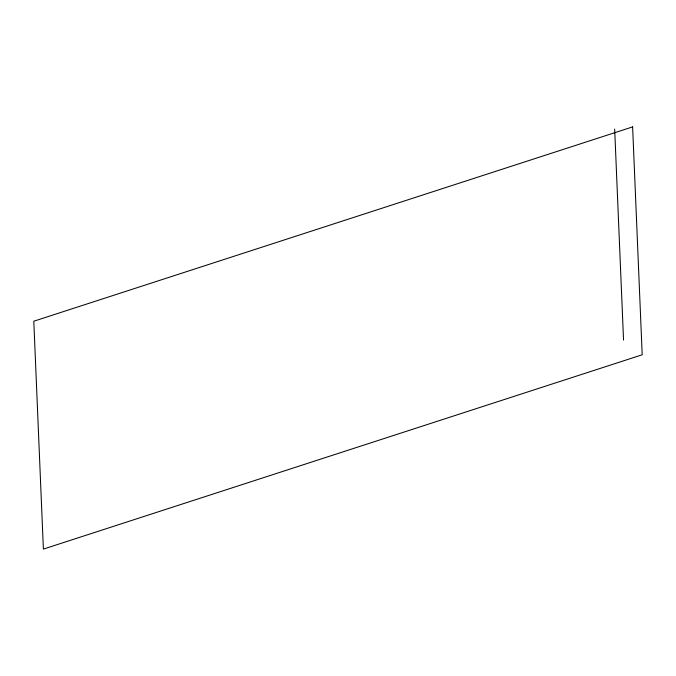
<?xml version="1.0" encoding="UTF-8"?>
<svg xmlns="http://www.w3.org/2000/svg" width="676" height="676" viewBox="0 0 676 676"><rect width="100%" height="100%" fill="white"/><g stroke="black" fill="none" stroke-linecap="round" stroke-linejoin="round"><path stroke-width="1.01" d="M614.67 129.099L623.542 340.096M632.618 126.902L33.8 321.218L43.382 549.098L642.2 354.782L632.618 126.902"/></g></svg>
